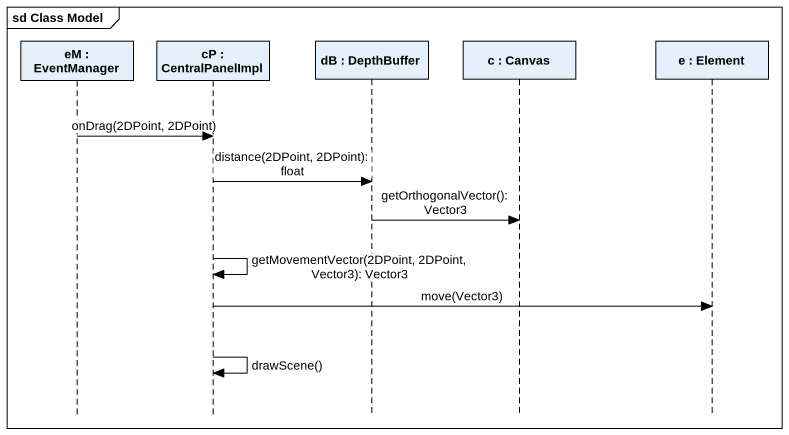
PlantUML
@startuml
mainframe sd Class Model
hide footbox
participant "eM : EventManager" as eM
participant "cP : CentralPanelImpl" as cP
participant "dB : DepthBuffer" as dB
participant "c : Canvas" as c
participant "e : Element" as e

eM -> cP : onDrag(2DPoint, 2DPoint)
cP -> dB : distance(2DPoint, 2DPoint): float
dB -> c : getOrthogonalVector(): Vector3
cP -> cP : getMovementVector(2DPoint, 2DPoint, Vector3): Vector3
cP -> e : move(Vector3)
cP -> cP : drawScene()
@enduml
